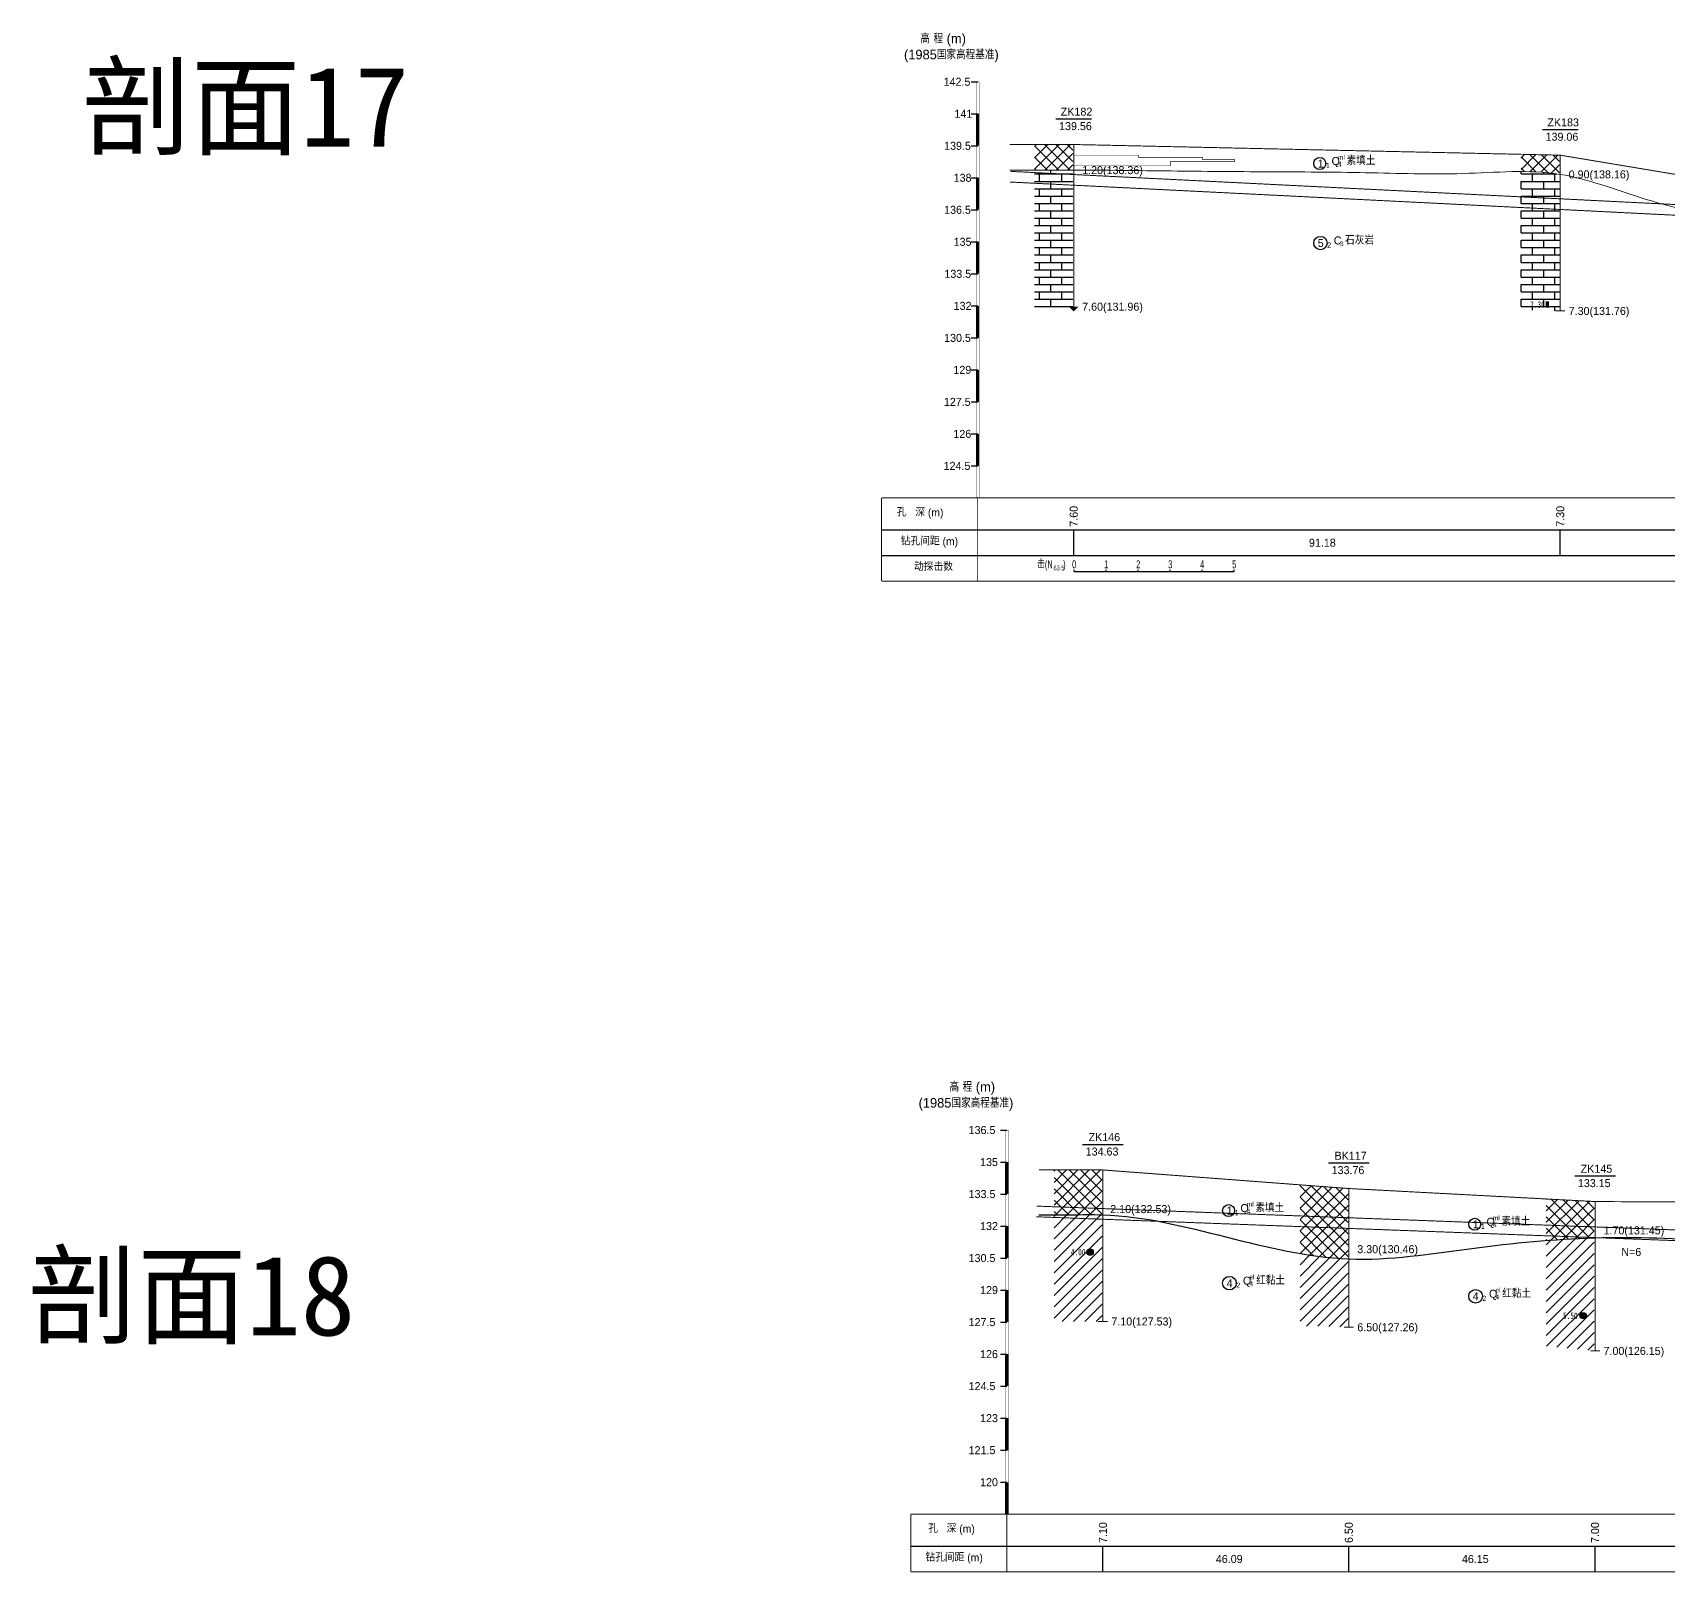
# Model space of a CAD drawing. Header units: inches. Extents: x -205 to 12199, y -11610 to -150.
# Drawn here: x -160 to 351, y -5813 to -5332 of the extents above; entities that cross this region are included whole.
import ezdxf
from ezdxf.enums import TextEntityAlignment as Align

# ---------------------------------------------------------------- set-up
doc = ezdxf.new("R2010")
doc.units = ezdxf.units.IN
doc.header["$MEASUREMENT"] = 0
for name, color, linetype in [('GiCAD_PouMian', 7, 'Continuous'), ('GICAD_QUYANG', 7, 'Continuous'), ('地质-原位曲线', 7, 'Continuous'), ('地质-图框', 7, 'Continuous'), ('地质-地层符号', 3, 'Continuous'), ('地质-地层线', 7, 'Continuous'), ('地质-地面线', 7, 'Continuous'), ('地质-填充花纹', 4, 'Continuous'), ('地质-文字', 7, 'Continuous'), ('地质-标注栏', 7, 'Continuous'), ('地质-标贯', 7, 'Continuous'), ('地质-钻孔', 7, 'Continuous'), ('管底', 7, 'Continuous')]:
    doc.layers.add(name, color=color, linetype=linetype)
doc.styles.add('LZ_PMT_LINE', font='', dxfattribs={"height": 2})
doc.styles.get("Standard").update_dxf_attribs({"font": ''})
doc.styles.add('地层编号', font='Comfont.shx', dxfattribs={"width": 0.7, "height": 2.5, "bigfont": 'Hztxt12a.shx'})
doc.styles.add('宋体', font='')
doc.styles.add('层底标注', font='Comfont.shx', dxfattribs={"width": 0.7, "height": 2.5, "bigfont": 'Hztxt12a.shx'})
doc.styles.add('岩土名称', font='Comfont.shx', dxfattribs={"width": 0.7, "height": 2.5, "bigfont": 'Hztxt12a.shx'})
doc.styles.add('时代', font='Comfont.shx', dxfattribs={"width": 0.7, "height": 2.5, "bigfont": 'Hztxt12a.shx'})
doc.styles.add('标注栏数据', font='Comfont.shx', dxfattribs={"width": 0.7, "height": 2.5, "bigfont": 'Hztxt12a.shx'})
doc.styles.add('标贯动探', font='Comfont.shx', dxfattribs={"width": 0.7, "height": 2.5, "bigfont": 'Hztxt12a.shx'})
doc.styles.add('钻孔标注', font='Comfont.shx', dxfattribs={"width": 0.7, "height": 2.5, "bigfont": 'Hztxt12a.shx'})
doc.styles.add('高程系统', font='Comfont.shx', dxfattribs={"width": 0.7, "height": 3, "bigfont": 'Hztxt12a.shx'})
doc.styles.get('LZ_PMT_LINE').set_extended_font_data('SimSun')
doc.styles.get('Standard').set_extended_font_data('SimSun')
doc.styles.get('宋体').set_extended_font_data('宋体')
doc.linetypes.add('bzhjcx', pattern='A,0.001,[2,XX1.shx,S=1,R=0,X=1,Y=0],-2', length=2.001)
doc.linetypes.add('swx', pattern='A,7,-1.5,["●",LZ_PMT_LINE,S=0.05,R=0,X=0,Y=0],-1.5', length=10)
pattern_1 = [(0, (-17985.5427, -5559.8673), (0, 2.3), []), (90, (-17985.5427, -5559.8673), (-3.5, 2.3), [2.3, -2.3])]
pattern_2 = [(45, (-17985.5427, -5559.8673), (-1.76776695, 1.76776695), []), (135, (-17985.5427, -5559.8673), (-1.76776695, -1.76776695), [])]
pattern_3 = [(45, (-3103.023, -8971.1), (-1.767767, 1.767767), [])]
pattern_4 = [(45, (-3103.023, -8971.1), (-1.767767, 1.767767), []), (135, (-3103.023, -8971.1), (-1.767767, -1.767767), [])]

# ---------------------------------------------------------------- blocks, each defined once
blk = doc.blocks.new('gkqy_yan.dwg不标', base_point=(0, -1))
at = {"color": 7}
blk.add_solid([(-0.5, -2), (-0.5, 0), (0.5, -2), (0.5, 0)], dxfattribs=at)
blk = doc.blocks.new('gkqy_yuan.dwg不标')
at = {"layer": 'GiCAD_PouMian'}
h = blk.add_hatch(color=7, dxfattribs=at)
edge = h.paths.add_edge_path()
edge.add_arc((0, 0), 1, 0, 360)
at = {"layer": 'GICAD_QUYANG', "color": 7}
blk.add_circle((0, 0), 1, dxfattribs=at)

msp = doc.modelspace()

# ---------------------------------------------------------------- hatches: boundary and pattern name
at = {"layer": '地质-填充花纹', "linetype": 'Continuous'}
h = msp.add_hatch(dxfattribs=at)
h.set_pattern_fill('GKSTT', scale=0.5, style=0, pattern_type=2)
h.set_pattern_definition(pattern_2)
h.paths.add_polyline_path([(165.40342, -5374.65132), (155.65342, -5374.65132), (153.40342, -5374.65182), (153.40342, -5366.65132), (165.40342, -5366.65132)])
h = msp.add_hatch(dxfattribs=at)
h.set_pattern_fill('GKSHY', scale=0.5, style=0, pattern_type=2)
h.set_pattern_definition(pattern_1)
h.paths.add_polyline_path([(165.40342, -5417.31774), (160.65344, -5417.31309), (155.65342, -5417.31798), (155.64757, -5417.31799), (153.40342, -5417.31799), (153.40342, -5374.65182), (155.65342, -5374.65132), (165.40342, -5374.65132)])
h = msp.add_hatch(dxfattribs=at)
h.set_pattern_fill('GKSTT', scale=0.5, style=0, pattern_type=2)
h.set_pattern_definition(pattern_2)
h.paths.add_polyline_path([(317.37748, -5369.97917), (317.37748, -5375.95561), (312.21512, -5375.35595), (307.22095, -5375.12916), (305.37748, -5375.13367), (305.37748, -5369.71597)])
h = msp.add_hatch(dxfattribs=at)
h.set_pattern_fill('GKSHY', scale=0.5, style=0, pattern_type=2)
h.set_pattern_definition(pattern_1)
h.paths.add_polyline_path([(312.21512, -5375.35595), (317.37748, -5375.95561), (317.37748, -5418.63997), (311.31461, -5418.36467), (305.37748, -5418.3825), (305.37748, -5375.13367), (307.22095, -5375.12916)])
h = msp.add_hatch(dxfattribs=at)
h.set_pattern_fill('GKSTT', scale=0.5, style=0, pattern_type=2)
h.set_pattern_definition(pattern_4)
h.paths.add_polyline_path([(174.51684, -5700.99495), (159.51684, -5700.99495), (159.51684, -5686.99495), (174.51684, -5686.99495)])
h = msp.add_hatch(dxfattribs=at)
h.set_pattern_fill('GKSTT', scale=0.5, style=0, pattern_type=2)
h.set_pattern_definition(pattern_4)
h.paths.add_polyline_path([(251.33988, -5692.77615), (251.33988, -5714.77397), (242.52391, -5714.03155), (237.57615, -5713.31267), (236.33988, -5713.09021), (236.33988, -5691.64366)])
h = msp.add_hatch(dxfattribs=at)
h.set_pattern_fill('GKSTT', scale=0.5, style=0, pattern_type=2)
h.set_pattern_definition(pattern_4)
h.paths.add_polyline_path([(328.25685, -5696.84847), (328.25685, -5708.20592), (319.89879, -5708.57021), (314.90952, -5708.89694), (313.25685, -5709.02932), (313.25685, -5696.05541)])
h = msp.add_hatch(dxfattribs=at)
h.set_pattern_fill('GKNXT', scale=0.5, style=0, pattern_type=2)
h.set_pattern_definition(pattern_3)
h.paths.add_polyline_path([(174.51684, -5734.32763), (169.76701, -5734.3151), (164.76708, -5734.32829), (159.51684, -5734.32829), (159.51684, -5700.99495), (174.51684, -5700.99495)])
h = msp.add_hatch(dxfattribs=at)
h.set_pattern_fill('GKNXT', scale=0.5, style=0, pattern_type=2)
h.set_pattern_definition(pattern_3)
h.paths.add_polyline_path([(328.25685, -5743.50439), (322.09698, -5742.91384), (315.6872, -5742.29771), (313.25685, -5742.06287), (313.25685, -5709.02932), (314.90952, -5708.89694), (319.89879, -5708.57021), (328.25685, -5708.20592)])
h = msp.add_hatch(dxfattribs=at)
h.set_pattern_fill('GKNXT', scale=0.5, style=0, pattern_type=2)
h.set_pattern_definition(pattern_3)
h.paths.add_polyline_path([(237.57615, -5713.31267), (242.52391, -5714.03155), (251.33988, -5714.77397), (251.33988, -5736.11797), (245.1949, -5735.86259), (238.79074, -5735.75047), (236.33988, -5735.72287), (236.33988, -5713.09021)])

# ---------------------------------------------------------------- linework, layer by layer
at = {"layer": '地质-原位曲线', "color": 7, "linetype": 'Continuous'}
for p, q in [((165.80303, -5500.0513), (165.80303, -5499.5513)), ((165.80303, -5500.0513), (215.80303, -5500.0513)), ((175.80303, -5500.0513), (175.80303, -5499.5513)), ((185.80303, -5500.0513), (185.80303, -5499.5513)), ((195.80303, -5500.0513), (195.80303, -5499.5513)), ((205.80303, -5500.0513), (205.80303, -5499.5513)), ((215.80303, -5500.0513), (215.80303, -5499.5513))]:
    msp.add_line(p, q, dxfattribs=at)
at = {"layer": '地质-原位曲线', "color": 7, "linetype": 'Continuous', "const_width": 0.2, "flags": 128}
msp.add_lwpolyline([(165.80303, -5369.98465), (185.80303, -5369.98465), (185.80303, -5370.65132), (205.80303, -5370.65132), (205.80303, -5371.31798), (215.80303, -5371.31798), (215.80303, -5371.98465), (195.80303, -5371.98465), (195.80303, -5372.65132), (195.80303, -5372.65132), (195.80303, -5373.31798), (165.80303, -5373.31798)], dxfattribs=at)
at = {"layer": '地质-地层符号', "color": 7, "linetype": 'Continuous'}
for centre, major_axis in [((242.51545, -5372.59127), (0, 1.875)), ((242.72378, -5397.42461), (0, 2.08333)), ((214.05336, -5699.69499), (0, 1.875)), ((290.92337, -5703.96169), (0, 1.875)), ((214.30336, -5722.36165), (0, 2.125)), ((291.17337, -5726.46169), (0, 2.125))]:
    msp.add_ellipse(centre, major_axis=major_axis, ratio=1, dxfattribs=at)
at = {"layer": '地质-地层线', "color": 7, "linetype": 'bzhjcx', "lineweight": 0}
msp.add_open_spline([(145.65342, -5374.65132), (148.98675, -5374.65231), (155.65342, -5374.6543), (172.45202, -5374.62927), (196.0501, -5374.93503), (226.43581, -5375.22665), (256.8649, -5375.2663), (287.13174, -5376.41606), (316.63722, -5373.51191), (342.85266, -5384.05373), (368.35029, -5389.66892), (384.99984, -5397.34188), (393.58087, -5397.98461)], degree=3, knots=[0, 0, 0, 0, 10, 20, 50.395983304, 80.791966609, 111.187949913, 141.583933218, 171.979916522, 198.338373774, 224.696831025, 251.055288276, 251.055288276, 251.055288276, 251.055288276], dxfattribs=at)
at = {"layer": '地质-地层线', "color": 7, "lineweight": 25}
msp.add_open_spline([(154.76684, -5700.99495), (158.09872, -5701.01046), (164.76247, -5701.04148), (184.48091, -5700.58375), (213.14134, -5707.9353), (251.3321, -5717.43368), (290.08305, -5711.06089), (341.33453, -5706.06315), (405.78549, -5713.0316), (461.1809, -5715.07329), (490.84876, -5716.36641), (494.76684, -5716.54126)], degree=3, knots=[0, 0, 0, 0, 10, 20, 59.026340475, 98.052680949, 136.652489519, 175.252298089, 252.604632978, 329.956967866, 341.726407028, 341.726407028, 341.726407028, 341.726407028], dxfattribs=at)
at = {"layer": '地质-地面线', "color": 7, "linetype": 'Continuous', "const_width": 0.3}
msp.add_lwpolyline([(145.65342, -5366.65132), (165.65342, -5366.65132), (317.62748, -5369.98466), (393.58087, -5382.65128), (469.60157, -5369.91792), (485.65342, -5373.67395)], dxfattribs=at)
at = {"layer": '地质-地面线', "color": 0, "linetype": 'Continuous', "const_width": 0.3}
msp.add_lwpolyline([(154.76684, -5686.99495), (174.76684, -5686.99495), (251.58988, -5692.79503), (328.50685, -5696.86169), (494.76684, -5697.75842)], dxfattribs=at)
at = {"layer": '地质-文字', "color": 7, "linetype": 'Continuous'}
for p, q in [((133.65342, -5347.05131), (135.65342, -5347.05131)), ((133.65342, -5357.05131), (135.65342, -5357.05131)), ((133.65342, -5367.05131), (135.65342, -5367.05131)), ((133.65342, -5377.05131), (135.65342, -5377.05131)), ((133.65342, -5387.05131), (135.65342, -5387.05131)), ((133.65342, -5397.05131), (135.65342, -5397.05131)), ((133.65342, -5407.05131), (135.65342, -5407.05131)), ((133.65342, -5417.05131), (135.65342, -5417.05131)), ((133.65342, -5427.05131), (135.65342, -5427.05131)), ((133.65342, -5437.05131), (135.65342, -5437.05131)), ((133.65342, -5447.05131), (135.65342, -5447.05131)), ((133.65342, -5457.05131), (135.65342, -5457.05131)), ((133.65342, -5467.05131), (135.65342, -5467.05131))]:
    msp.add_line(p, q, dxfattribs=at)
at = {"layer": '地质-文字', "color": 0, "linetype": 'Continuous'}
for p, q in [((142.76684, -5674.52832), (144.76684, -5674.52832)), ((142.76684, -5684.52832), (144.76684, -5684.52832)), ((142.76684, -5694.52832), (144.76684, -5694.52832)), ((142.76684, -5704.52832), (144.76684, -5704.52832)), ((142.76684, -5714.52832), (144.76684, -5714.52832)), ((142.76684, -5724.52832), (144.76684, -5724.52832)), ((142.76684, -5734.52832), (144.76684, -5734.52832)), ((142.76684, -5744.52832), (144.76684, -5744.52832)), ((142.76684, -5754.52832), (144.76684, -5754.52832)), ((142.76684, -5764.52832), (144.76684, -5764.52832)), ((142.76684, -5774.52832), (144.76684, -5774.52832)), ((142.76684, -5784.52832), (144.76684, -5784.52832))]:
    msp.add_line(p, q, dxfattribs=at)
at = {"layer": '地质-文字', "color": 7, "linetype": 'Continuous', "flags": 128}
for points, const_width in [([(135.15342, -5347.05131), (136.15342, -5347.05131)], 0.1), ([(135.15342, -5347.05131), (135.15342, -5477.05131)], 0.1), ([(136.15342, -5347.05131), (136.15342, -5477.05131)], 0.1), ([(135.65342, -5357.05131), (135.65342, -5367.05131)], 1), ([(135.65342, -5377.05131), (135.65342, -5387.05131)], 1), ([(135.65342, -5397.05131), (135.65342, -5407.05131)], 1), ([(135.65342, -5417.05131), (135.65342, -5427.05131)], 1), ([(135.65342, -5437.05131), (135.65342, -5447.05131)], 1), ([(135.65342, -5457.05131), (135.65342, -5467.05131)], 1), ([(135.65342, -5477.05131), (135.65342, -5477.05131)], 1)]:
    msp.add_lwpolyline(points, dxfattribs=dict(at, const_width=const_width))
at = {"layer": '地质-文字', "color": 0, "linetype": 'Continuous', "flags": 128}
for points, const_width in [([(144.26684, -5674.52832), (145.26684, -5674.52832)], 0.1), ([(144.26684, -5674.52832), (144.26684, -5794.52832)], 0.1), ([(145.26684, -5674.52832), (145.26684, -5794.52832)], 0.1), ([(144.76684, -5684.52832), (144.76684, -5694.52832)], 1), ([(144.76684, -5704.52832), (144.76684, -5714.52832)], 1), ([(144.76684, -5724.52832), (144.76684, -5734.52832)], 1), ([(144.76684, -5744.52832), (144.76684, -5754.52832)], 1), ([(144.76684, -5764.52832), (144.76684, -5774.52832)], 1), ([(144.76684, -5784.52832), (144.76684, -5794.52832)], 1)]:
    msp.add_lwpolyline(points, dxfattribs=dict(at, const_width=const_width))
at = {"layer": '地质-标注栏', "color": 7, "linetype": 'Continuous', "const_width": 0.3}
for points in [[(105.65264, -5477.0513), (495.65264, -5477.0513)], [(105.65264, -5477.0513), (105.65264, -5503.0513)], [(135.65264, -5477.0513), (135.65264, -5503.0513)], [(105.65264, -5503.0513), (495.65264, -5503.0513)], [(114.76688, -5794.5282), (504.76688, -5794.5282)], [(114.76688, -5794.5282), (114.76688, -5812.5282)], [(144.76688, -5794.5282), (144.76688, -5812.5282)], [(114.76688, -5812.5282), (504.76688, -5812.5282)]]:
    msp.add_lwpolyline(points, dxfattribs=at)
at = {"layer": '地质-标注栏', "color": 7, "linetype": 'Continuous'}
for points in [[(105.65264, -5487.0513), (495.65264, -5487.0513)], [(165.65342, -5495.0513), (165.65342, -5487.0513)], [(317.62748, -5495.0513), (317.62748, -5487.0513)], [(317.62748, -5495.0513), (317.62748, -5487.0513)], [(105.65264, -5495.0513), (495.65264, -5495.0513)], [(114.76688, -5804.5282), (504.76688, -5804.5282)], [(174.76684, -5812.5282), (174.76684, -5804.5282)], [(251.58988, -5812.5282), (251.58988, -5804.5282)], [(251.58988, -5812.5282), (251.58988, -5804.5282)], [(328.50685, -5812.5282), (328.50685, -5804.5282)], [(328.50685, -5812.5282), (328.50685, -5804.5282)]]:
    msp.add_lwpolyline(points, dxfattribs=at)
at = {"layer": '地质-钻孔', "color": 7, "linetype": 'Continuous'}
for p, q in [((160.08233, -5358.65132), (171.22491, -5358.65132)), ((312.05694, -5361.98465), (323.19952, -5361.98465)), ((168.4036, -5678.995), (181.12992, -5678.995)), ((245.22684, -5684.79505), (257.95292, -5684.79505)), ((322.14384, -5688.8617), (334.86991, -5688.8617))]:
    msp.add_line(p, q, dxfattribs=at)
at = {"layer": '地质-钻孔', "color": 7, "const_width": 0.3, "flags": 128}
for points in [[(165.65342, -5366.65132), (165.65342, -5417.31799)], [(317.62748, -5369.98465), (317.62748, -5418.65132)], [(174.76684, -5686.99495), (174.76684, -5734.32829)], [(251.58988, -5692.79502), (251.58988, -5736.12836)], [(328.50685, -5696.86169), (328.50685, -5743.52836)]]:
    msp.add_lwpolyline(points, dxfattribs=at)
at = {"layer": '地质-钻孔', "color": 7, "linetype": 'Continuous', "const_width": 0.3, "flags": 128}
for points in [[(316.12748, -5418.65132), (319.12748, -5418.65132)], [(173.26684, -5734.32829), (176.26684, -5734.32829)], [(250.08988, -5736.12836), (253.08988, -5736.12836)], [(327.00685, -5743.52836), (330.00685, -5743.52836)]]:
    msp.add_lwpolyline(points, dxfattribs=at)
at = {"layer": '地质-钻孔', "color": 7, "linetype": 'Continuous'}
msp.add_solid([(164.15342, -5417.31799), (167.15342, -5417.31799), (165.65342, -5418.81799)], dxfattribs=at)
at = {"layer": '管底', "linetype": 'swx', "const_width": 0.3}
for points in [[(145.76641, -5378.3766), (487.10964, -5395.40687)], [(145.93234, -5375.05074), (487.27557, -5392.081)], [(153.95144, -5701.61442), (495.06498, -5714.34633)], [(154.07564, -5698.28673), (495.18918, -5711.01865)]]:
    msp.add_lwpolyline(points, dxfattribs=at)

# ---------------------------------------------------------------- block references
at = {"layer": '地质-图框', "color": 7, "linetype": 'Continuous'}
for name, p in [('gkqy_yan.dwg不标', (313.62748, -5416.65132)), ('gkqy_yuan.dwg不标', (324.78421, -5732.51564, 0))]:
    msp.add_blockref(name, p, dxfattribs=at)
at = {"layer": '地质-图框', "linetype": 'Continuous'}
msp.add_blockref('gkqy_yuan.dwg不标', (170.76684, -5712.66162), dxfattribs=at)

# ---------------------------------------------------------------- texts
at = {"layer": 'GiCAD_PouMian', "color": 7, "style": '宋体'}
for s, p in [('剖面17', (-144.17163, -5367.29594)), ('剖面18', (-160.99662, -5738.68989))]:
    msp.add_text(s, height=25, dxfattribs=at).set_placement(p)
at = {"layer": '地质-原位曲线', "color": 7, "linetype": 'Continuous', "style": '标注栏数据', "width": 0.7}
for s, height, p in [('击', 2.5, (154.2822, -5499.0513)), ('(N', 2.5, (156.6322, -5499.0513)), (')', 2.5, (162.35554, -5499.0513)), ('63.5', 1.5, (159.34054, -5499.6763))]:
    msp.add_text(s, height=height, dxfattribs=at).set_placement(p)
for s, p in [('0', (165.80303, -5499.0513)), ('1', (175.80303, -5499.0513)), ('2', (185.80303, -5499.0513)), ('3', (195.80303, -5499.0513)), ('4', (205.80303, -5499.0513)), ('5', (215.80303, -5499.0513))]:
    msp.add_text(s, height=2.5, dxfattribs=at).set_placement(p, align=Align.CENTER)
at = {"layer": '地质-图框', "color": 7, "linetype": 'Continuous', "width": 0.7}
msp.add_text('7.30', height=2, dxfattribs=at).set_placement((308.25289, -5417.65132))
at = {"layer": '地质-图框', "color": 0, "linetype": 'Continuous', "width": 0.7}
for s, p in [('4.00', (164.76237, -5713.66162)), ('5.50', (318.50239, -5733.52836))]:
    msp.add_text(s, height=2, dxfattribs=at).set_placement(p)
at = {"layer": '地质-地层符号', "color": 7, "linetype": 'Continuous'}
for s, height, style, p in [('1', 2.5, '地层编号', (241.89045, -5373.84127)), ('1', 1.625, '地层编号', (244.39045, -5374.04127)), ('Q', 2.5, '时代', (246.20295, -5373.04127)), ('素填土', 2.5, '岩土名称', (250.86961, -5373.04127)), ('石灰岩', 2.5, '岩土名称', (250.43211, -5397.87461)), ('5', 2.5, '地层编号', (241.89045, -5398.67461)), ('2', 1.625, '地层编号', (244.80711, -5398.87461)), ('C', 2.5, '时代', (246.89045, -5397.87461)), ('1', 2.5, '地层编号', (213.42836, -5700.94499)), ('1', 1.625, '地层编号', (215.92836, -5701.14499)), ('Q', 2.5, '时代', (217.74086, -5700.14499)), ('素填土', 2.5, '岩土名称', (222.40753, -5700.14499)), ('素填土', 2.5, '岩土名称', (299.27753, -5704.41169)), ('1', 2.5, '地层编号', (290.29837, -5705.21169)), ('1', 1.625, '地层编号', (292.79837, -5705.41169)), ('Q', 2.5, '时代', (294.61087, -5704.41169)), ('4', 2.5, '地层编号', (213.42836, -5723.61165)), ('2', 1.625, '地层编号', (216.42836, -5723.81165)), ('Q', 2.5, '时代', (218.51169, -5722.81165)), ('红黏土', 2.5, '岩土名称', (222.63669, -5722.81165)), ('4', 2.5, '地层编号', (290.29837, -5727.71169)), ('2', 1.625, '地层编号', (293.29837, -5727.91169)), ('Q', 2.5, '时代', (295.3817, -5726.91169)), ('红黏土', 2.5, '岩土名称', (299.5067, -5726.91169))]:
    msp.add_text(s, height=height, dxfattribs=dict(at, style=style)).set_placement(p)
at = {"layer": '地质-地层符号', "color": 7, "linetype": 'Continuous', "style": '时代', "width": 0.8}
for s, p in [('4', (248.23628, -5373.54127)), ('ml', (248.23628, -5371.37461)), ('3', (248.84045, -5398.37461)), ('4', (219.77419, -5700.64499)), ('ml', (219.77419, -5698.47832)), ('ml', (296.6442, -5702.74503)), ('4', (296.6442, -5704.91169)), ('4', (220.54503, -5723.31165)), ('el', (220.54503, -5721.14499)), ('4', (297.41503, -5727.41169)), ('el', (297.41503, -5725.24503))]:
    msp.add_text(s, height=1.5, dxfattribs=at).set_placement(p)
at = {"layer": '地质-文字', "color": 7, "linetype": 'Continuous'}
for s, height, style, p in [('高 程 (m)', 3, '高程系统', (117.73783, -5335.05131)), ('(1985国家高程基准)', 3, '高程系统', (112.63783, -5340.05131)), ('142.5', 2.5, '高程系统', (125.01056, -5348.30131)), ('141', 2.5, '高程系统', (128.40342, -5358.30131)), ('139.5', 2.5, '高程系统', (125.17722, -5368.30131)), ('1.20(138.36)', 2.5, '层底标注', (168.30342, -5375.90132)), ('0.90(138.16)', 2.5, '层底标注', (320.27748, -5377.23465)), ('138', 2.5, '高程系统', (128.15342, -5378.30131)), ('136.5', 2.5, '高程系统', (125.17722, -5388.30131)), ('135', 2.5, '高程系统', (128.15342, -5398.30131)), ('133.5', 2.5, '高程系统', (125.26056, -5408.30131)), ('132', 2.5, '高程系统', (128.15342, -5418.30131)), ('7.60(131.96)', 2.5, '层底标注', (168.30342, -5418.56799)), ('7.30(131.76)', 2.5, '层底标注', (320.27748, -5419.90132)), ('130.5', 2.5, '高程系统', (125.17722, -5428.30131)), ('129', 2.5, '高程系统', (128.07008, -5438.30131)), ('127.5', 2.5, '高程系统', (125.09389, -5448.30131)), ('126', 2.5, '高程系统', (128.07008, -5458.30131)), ('124.5', 2.5, '高程系统', (125.01056, -5468.30131)), ('高 程 (m)', 3, '高程系统', (126.84762, -5662.52832)), ('(1985国家高程基准)', 3, '高程系统', (117.19399, -5667.52832)), ('136.5', 2.5, '高程系统', (132.8283, -5675.77832)), ('135', 2.5, '高程系统', (136.40371, -5685.77832)), ('133.5', 2.5, '高程系统', (132.8283, -5695.77832)), ('2.10(132.53)', 2.5, '层底标注', (177.06843, -5700.47206)), ('132', 2.5, '高程系统', (136.40371, -5705.77832)), ('1.70(131.45)', 2.5, '层底标注', (331.15685, -5707.12862)), ('3.30(130.46)', 2.5, '层底标注', (254.23988, -5712.98998)), ('130.5', 2.5, '高程系统', (132.8283, -5715.77832)), ('129', 2.5, '高程系统', (136.40371, -5725.77832)), ('127.5', 2.5, '高程系统', (132.8283, -5735.77832)), ('7.10(127.53)', 2.5, '层底标注', (177.41684, -5735.57829)), ('6.50(127.26)', 2.5, '层底标注', (254.23988, -5737.37836)), ('6.50', 2.5, '层底标注', (254.23988, -5737.37836)), ('7.00(126.15)', 2.5, '层底标注', (331.15685, -5744.77836)), ('7.00', 2.5, '层底标注', (331.15685, -5744.77836)), ('126', 2.5, '高程系统', (136.40371, -5745.77832)), ('124.5', 2.5, '高程系统', (132.8283, -5755.77832)), ('123', 2.5, '高程系统', (136.40371, -5765.77832)), ('121.5', 2.5, '高程系统', (132.8283, -5775.77832)), ('120', 2.5, '高程系统', (136.40371, -5785.77832))]:
    msp.add_text(s, height=height, dxfattribs=dict(at, style=style)).set_placement(p)
at = {"layer": '地质-标注栏', "color": 7, "linetype": 'Continuous', "style": '标注栏数据'}
for s, p in [('孔   深 (m)', (110.40614, -5483.5513)), ('钻孔间距 (m)', (111.62114, -5492.5513)), ('动探击数', (115.79264, -5500.5513)), ('孔   深 (m)', (120.20979, -5801.0282)), ('钻孔间距 (m)', (119.34096, -5810.0282))]:
    msp.add_text(s, height=2.43, dxfattribs=at).set_placement(p, align=Align.BOTTOM_LEFT)
for s, p in [('7.60', (166.90342, -5486.0513)), ('7.30', (318.87748, -5486.0513)), ('7.10', (176.01684, -5803.5282)), ('6.50', (252.83988, -5803.5282)), ('7.00', (329.75685, -5803.5282))]:
    msp.add_text(s, height=2.5, rotation=90.0000025, dxfattribs=at).set_placement(p)
for s, p in [('91.18', (239.14045, -5492.3013)), ('46.09', (210.04987, -5809.7782)), ('46.15', (286.91988, -5809.7782))]:
    msp.add_text(s, height=2.5, dxfattribs=at).set_placement(p)
at = {"layer": '地质-标贯', "color": 0, "linetype": 'Continuous', "style": '标贯动探'}
msp.add_text('N=6', height=2.5, dxfattribs=at).set_placement((336.70685, -5713.86169))
at = {"layer": '地质-标贯', "color": 7, "linetype": 'Continuous', "style": '标贯动探'}
msp.add_text('N=6', height=2.5, dxfattribs=at).set_placement((336.70685, -5713.86169))
at = {"layer": '地质-钻孔', "color": 7, "linetype": 'Continuous', "style": '钻孔标注'}
for s, p in [('ZK182', (161.61175, -5357.65132)), ('ZK183', (313.62748, -5360.98465)), ('139.56', (161.08199, -5362.15132)), ('139.06', (313.05605, -5365.48465)), ('ZK146', (170.29757, -5677.99495)), ('134.63', (169.40371, -5682.49495)), ('BK117', (247.12061, -5683.79502)), ('133.76', (246.22675, -5688.29502)), ('ZK145', (324.03758, -5687.86169)), ('133.15', (323.14373, -5692.36169))]:
    msp.add_text(s, height=2.5, dxfattribs=at).set_placement(p)

doc.saveas('drawing.dxf')
